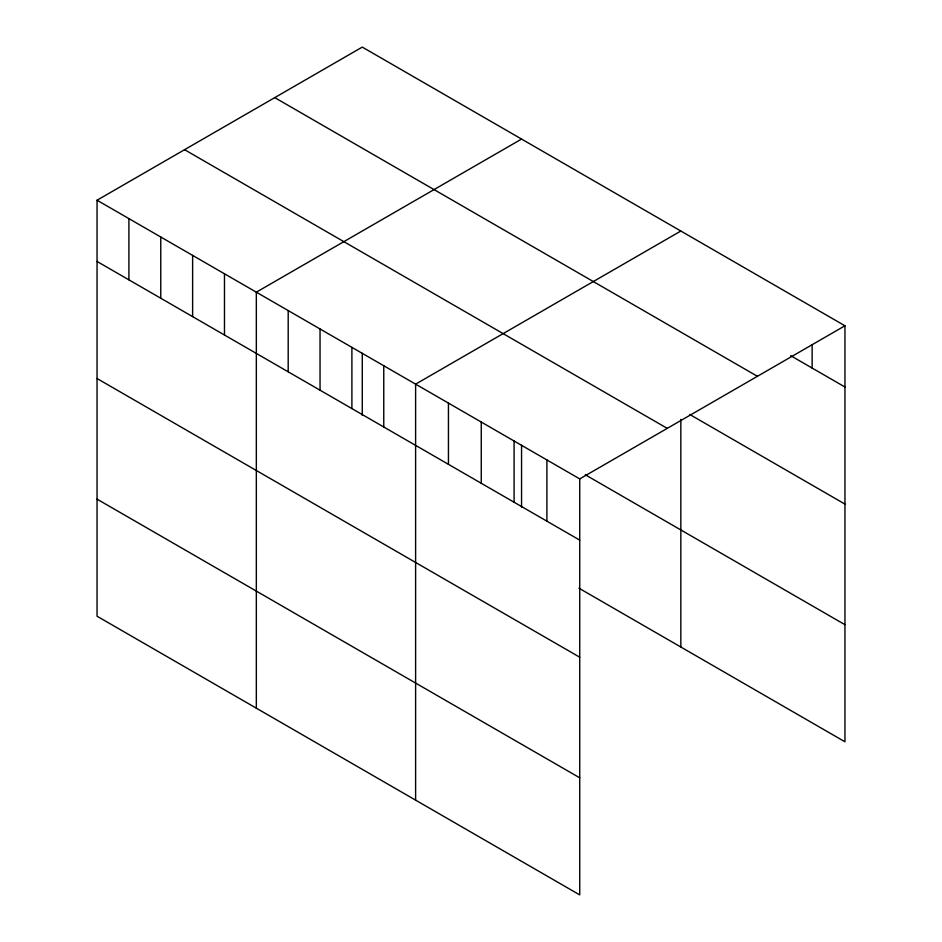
<?xml version="1.0" encoding="UTF-8"?>
<svg xmlns="http://www.w3.org/2000/svg" width="942" height="942" viewBox="0 0 942 942"><rect width="100%" height="100%" fill="white"/><g stroke="black" fill="none" stroke-linecap="round" stroke-linejoin="round"><path stroke-width="1.41" d="M97.05 200.222L579.73 478.901L579.73 894.9L97.05 616.221L97.05 200.222L362.27 47.1L844.95 325.779L844.95 741.778L578.894 588.161M521.562 139.063L256.33 292.185L256.33 708.184M680.842 231.025L415.61 384.148L415.61 800.147M579.73 478.901L844.95 325.779M790.668 355.664L844.95 387.009M274.746 97.627L757.427 376.305M689.685 414.433L844.95 504.076M184.573 149.696L667.254 428.375M585.276 474.768L844.95 624.699M97.05 261.452L579.73 540.131M97.05 378.531L579.73 657.21M97.05 499.154L579.73 777.821M812.134 344.725L812.134 368.051M680.842 419.378L680.842 647.024M546.902 459.955L546.902 521.185M521.562 445.213L521.562 507.361M514.085 440.997L514.085 502.227M481.256 422.051L481.256 483.281M448.439 403.105L448.439 464.335M383.759 365.755L383.759 426.985M362.27 353.25L362.27 415.398M351.896 347.363L351.896 408.592M320.045 328.97L320.045 390.2M288.193 310.577L288.193 371.807M224.479 273.792L224.479 335.022M192.615 255.4L192.615 316.63M160.764 237.007L160.764 298.237M128.901 218.615L128.901 279.845"/></g></svg>
